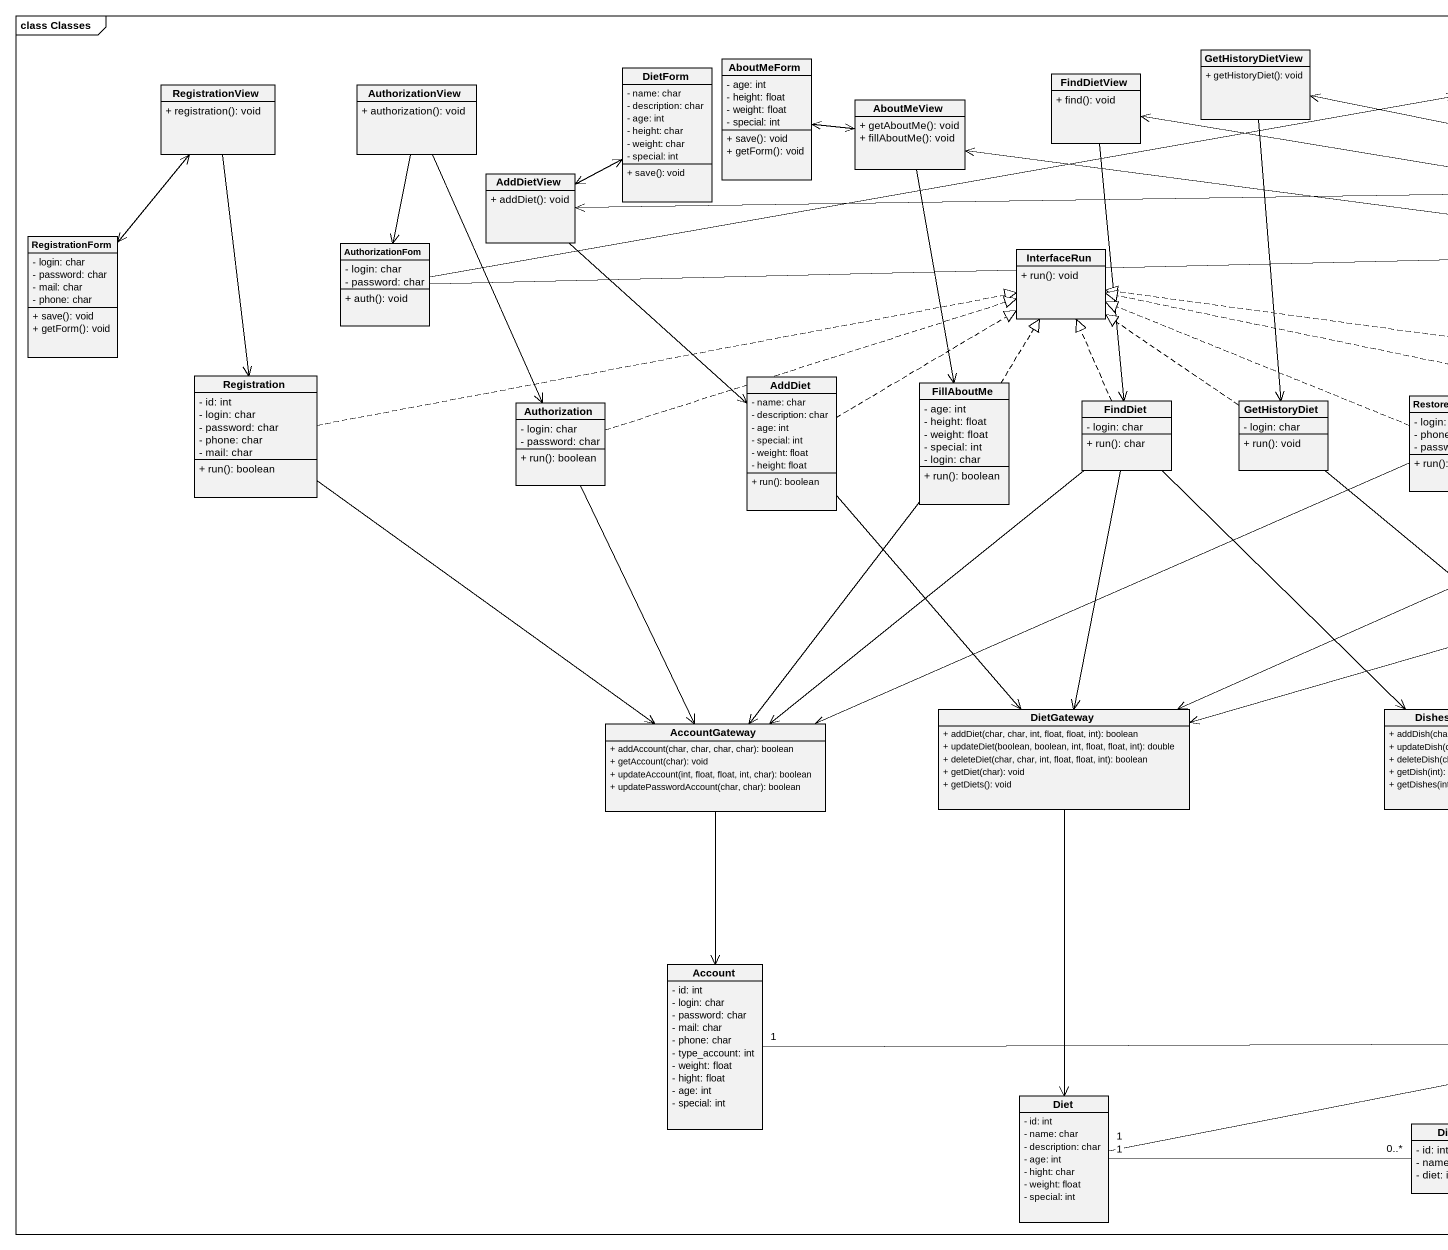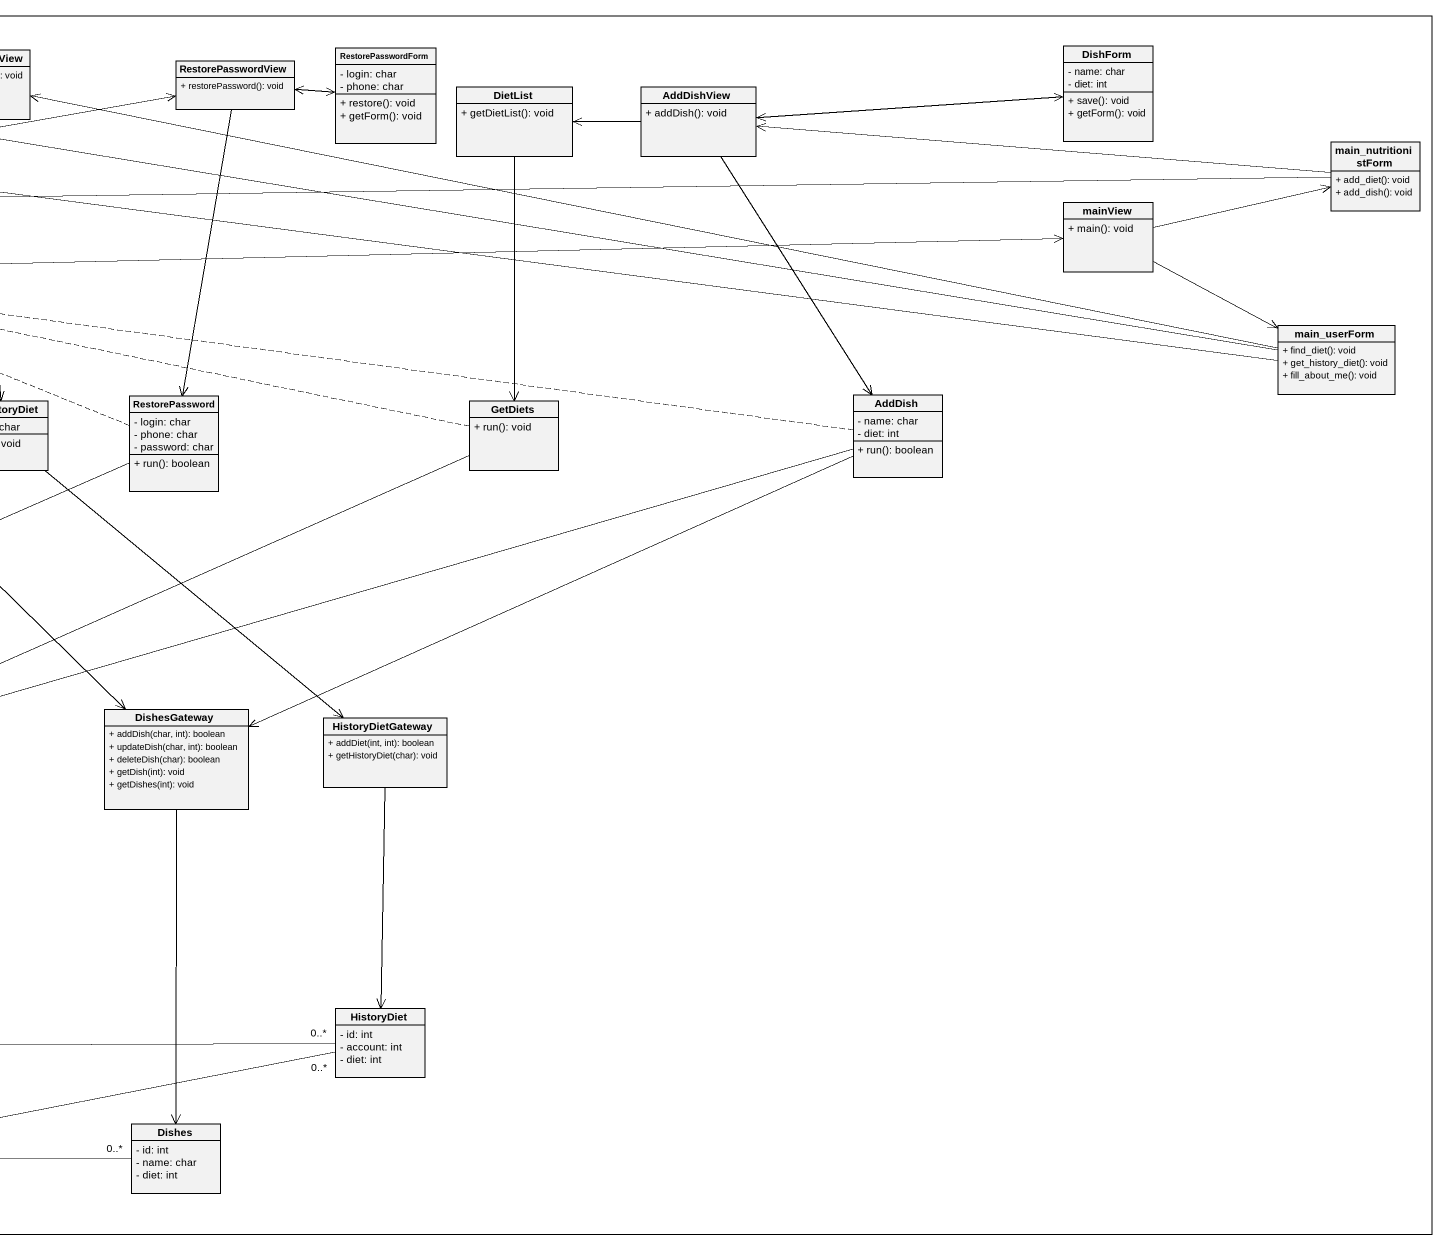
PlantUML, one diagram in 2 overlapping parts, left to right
@startuml
mainframe class Classes
hide circle
hide empty members
skinparam classAttributeIconSize 0
class AboutMeForm {
  - age: int
  - height: float
  - weight: float
  - special: int
  + save(): void
  + getForm(): void
}
class GetHistoryDietView {
  + getHistoryDiet(): void
}
class RestorePasswordView {
  + restorePassword(): void
}
class RestorePasswordForm {
  - login: char
  - phone: char
  + restore(): void
  + getForm(): void
}
class DishForm {
  - name: char
  - diet: int
  + save(): void
  + getForm(): void
}
class RegistrationView {
  + registration(): void
}
class AuthorizationView {
  + authorization(): void
}
class DietForm {
  - name: char
  - description: char
  - age: int
  - height: char
  - weight: char
  - special: int
  + save(): void
}
class AboutMeView {
  + getAboutMe(): void
  + fillAboutMe(): void
}
class FindDietView {
  + find(): void
}
class DietList {
  + getDietList(): void
}
class AddDishView {
  + addDish(): void
}
class main_nutritionistForm {
  + add_diet(): void
  + add_dish(): void
}
class AddDietView {
  + addDiet(): void
}
class RegistrationForm {
  - login: char
  - password: char
  - mail: char
  - phone: char
  + save(): void
  + getForm(): void
}
class AuthorizationFom {
  - login: char
  - password: char
  + auth(): void
}
class mainView {
  + main(): void
}
class InterfaceRun {
  + run(): void
}
class main_userForm {
  + find_diet(): void
  + get_history_diet(): void
  + fill_about_me(): void
}
class Registration {
  - id: int
  - login: char
  - password: char
  - phone: char
  - mail: char
  + run(): boolean
}
class AddDiet {
  - name: char
  - description: char
  - age: int
  - special: int
  - weight: float
  - height: float
  + run(): boolean
}
class Authorization {
  - login: char
  - password: char
  + run(): boolean
}
class FillAboutMe {
  - age: int
  - height: float
  - weight: float
  - special: int
  - login: char
  + run(): boolean
}
class FindDiet {
  - login: char
  + run(): char
}
class GetHistoryDiet {
  - login: char
  + run(): void
}
class RestorePassword {
  - login: char
  - phone: char
  - password: char
  + run(): boolean
}
class GetDiets {
  + run(): void
}
class AddDish {
  - name: char
  - diet: int
  + run(): boolean
}
class AccountGateway {
  + addAccount(char, char, char, char): boolean
  + getAccount(char): void
  + updateAccount(int, float, float, int, char): boolean
  + updatePasswordAccount(char, char): boolean
}
class DietGateway {
  + addDiet(char, char, int, float, float, int): boolean
  + updateDiet(boolean, boolean, int, float, float, int): double
  + deleteDiet(char, char, int, float, float, int): boolean
  + getDiet(char): void
  + getDiets(): void
}
class DishesGateway {
  + addDish(char, int): boolean
  + updateDish(char, int): boolean
  + deleteDish(char): boolean
  + getDish(int): void
  + getDishes(int): void
}
class HistoryDietGateway {
  + addDiet(int, int): boolean
  + getHistoryDiet(char): void
}
class Account {
  - id: int
  - login: char
  - password: char
  - mail: char
  - phone: char
  - type_account: int
  - weight: float
  - hight: float
  - age: int
  - special: int
}
class HistoryDiet {
  - id: int
  - account: int
  - diet: int
}
class Diet {
  - id: int
  - name: char
  - description: char
  - age: int
  - hight: char
  - weight: float
  - special: int
}
class Dishes {
  - id: int
  - name: char
  - diet: int
}
AboutMeForm -right-> AboutMeView
GetHistoryDietView --> GetHistoryDiet
RestorePasswordView -right-> RestorePasswordForm
RestorePasswordView --> RestorePassword
RestorePasswordForm -left-> RestorePasswordView
DishForm -left-> AddDishView
RegistrationView --> RegistrationForm
RegistrationView --> Registration
AuthorizationView --> AuthorizationFom
AuthorizationView --> Authorization
DietForm -left-> AddDietView
AboutMeView -left-> AboutMeForm
AboutMeView --> FillAboutMe
FindDietView --> FindDiet
DietList --> GetDiets
AddDishView -right-> DishForm
AddDishView -left-> DietList
AddDishView --> AddDish
main_nutritionistForm -left-> AddDishView
main_nutritionistForm -left-> AddDietView
AddDietView -right-> DietForm
AddDietView --> AddDiet
RegistrationForm -up-> RegistrationView
AuthorizationFom -right-> RestorePasswordView
AuthorizationFom -right-> mainView
mainView -right-> main_nutritionistForm
mainView -right-> main_userForm
main_userForm -left-> GetHistoryDietView
main_userForm -left-> AboutMeView
main_userForm -left-> FindDietView
Registration .right.|> InterfaceRun
Registration --> AccountGateway
AddDiet .right.|> InterfaceRun
AddDiet --> DietGateway
Authorization .right.|> InterfaceRun
Authorization --> AccountGateway
FillAboutMe .up.|> InterfaceRun
FillAboutMe --> AccountGateway
FindDiet .up.|> InterfaceRun
FindDiet --> AccountGateway
FindDiet --> DietGateway
FindDiet --> DishesGateway
GetHistoryDiet .up.|> InterfaceRun
GetHistoryDiet --> HistoryDietGateway
RestorePassword .left.|> InterfaceRun
RestorePassword -left-> AccountGateway
GetDiets .left.|> InterfaceRun
GetDiets -left-> DietGateway
AddDish .left.|> InterfaceRun
AddDish -left-> DietGateway
AddDish -left-> DishesGateway
AccountGateway --> Account
DietGateway --> Diet
DishesGateway --> Dishes
HistoryDietGateway --> HistoryDiet
Account "1" -right- "0..*" HistoryDiet
Diet "1" -right- "0..*" HistoryDiet
Dishes "0..*" -left- "1" Diet
@enduml
